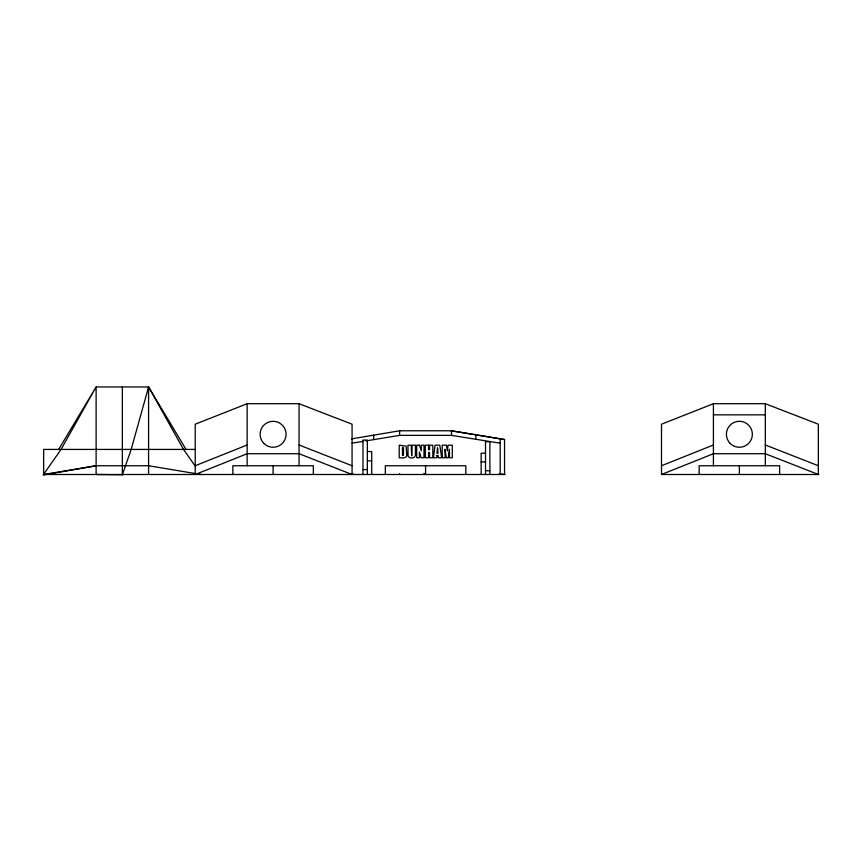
<?xml version="1.0" encoding="UTF-8"?>
<svg xmlns="http://www.w3.org/2000/svg" width="862" height="862" viewBox="0 0 862 862"><rect width="100%" height="100%" fill="white"/><g stroke="black" fill="none" stroke-linecap="round" stroke-linejoin="round"><path stroke-width="1.29" d="M194.952 465.771L183.531 449.425L148.587 386.952L131.175 449.425L122.35 474.768L96.113 474.499L96.113 386.952L148.587 386.952L185.858 449.156M58.831 449.156L96.113 386.952L61.062 449.425L43.1 475.048L96.113 465.749L148.587 465.749L201.051 474.499M195.221 465.749L247.146 444.986M661.499 465.749L713.413 444.986M661.499 474.499L713.413 453.724L765.337 453.724L818.35 474.499L818.35 424.212L765.337 403.707L713.413 403.707L661.499 424.212L661.499 474.499L818.9 474.499M247.146 403.707L195.221 424.212L195.221 474.499L247.146 453.724L299.06 453.724L352.073 474.499L352.073 424.212L299.06 403.707L247.146 403.707L247.146 465.749M351.588 438.887L399.623 430.784L451.537 430.784L504.55 439.523L504.55 474.499L499.281 473.626M347.698 474.499L352.892 473.626M194.79 449.425L43.65 449.425L43.65 474.499L96.113 465.749M352.073 443.176L363.495 441.301M366.038 440.881L399.623 435.375L451.537 435.375L500.186 443.176M713.413 414.837L765.337 414.837M367.352 451.548L371.716 451.548L371.716 474.499M485.511 453.186L481.147 453.186L481.147 474.499M367.352 460.836L371.716 460.836M481.147 461.924L485.511 461.924M362.977 469.574L367.352 469.574M485.511 470.674L489.885 470.674M43.65 474.499L505.1 474.499M450.934 430.784L504.55 439.545M765.337 444.986L818.35 465.749M299.06 444.986L352.073 465.749M423.888 473.432L425.58 474.499L425.58 465.749M779.614 474.499L779.614 465.749L699.147 465.749L699.147 474.499M765.337 403.707L765.337 465.749M739.38 465.749L739.38 474.499M713.413 403.707L713.413 465.749M500.186 438.801L500.186 474.499M489.885 474.499L489.885 441.71L485.511 441.71L485.511 474.499M475.856 434.793L475.856 439.275M465.814 474.499L465.814 465.749L385.346 465.749L385.346 474.499M451.537 430.784L451.537 435.375M399.623 430.784L399.623 435.375M399.623 473.701L399.623 474.499M373.655 435.148L373.655 439.631M367.352 474.499L367.352 440.062L362.977 440.062L362.977 474.499M313.337 474.499L313.337 465.749L232.869 465.749L232.869 474.499M299.06 403.707L299.06 465.749M273.103 465.749L273.103 474.499M148.587 386.952L148.587 474.499M122.35 386.952L122.35 474.768M445.072 449.468L445.072 457.754L442.217 457.754L442.217 445.191L446.441 445.191L447.303 451.052L448.046 445.191L452.302 445.191L452.302 457.754L449.447 457.754L449.436 449.274L448.305 457.754L446.279 457.754L445.072 449.468M406.789 454.026C407.866 458.703 402.037 457.959 399.214 457.754L399.214 445.191L406.131 446.117L406.789 454.026M403.524 453.778L403.351 455.319L402.489 455.61L402.489 447.335L403.459 447.798L403.524 453.778M415.441 453.584C416.454 457.345 411.734 459.274 409.073 457.216A2.683 2.683 0 0 1 408.038 455.416L407.963 445.191L411.228 445.191L411.68 455.89L412.165 445.191L415.441 445.191L415.441 453.584M436.98 455.502L436.775 457.754L433.403 457.754L435.062 445.191L439.792 445.191L441.656 457.754L438.316 457.754L438.144 455.502L436.98 455.502M437.562 447.992L436.937 453.272L438.058 453.272L437.562 447.992M419.438 445.191L416.702 445.191L416.702 457.754L419.438 457.754L419.438 452.044L421.141 457.754L423.996 457.754L423.996 445.191L421.27 445.191L421.27 450.848L419.438 445.191M428.586 445.191L425.311 445.191L425.311 457.754L428.586 457.754L428.586 452.475L429.556 452.475L429.556 457.754L432.832 457.754L432.832 445.191L429.556 445.191L429.556 449.684L428.586 449.684L428.586 445.191M730.2 443.456A12.984 12.984 0 0 0 751.912 437.637A12.984 12.984 0 0 0 736.019 421.744A12.984 12.984 0 0 0 730.2 443.456M263.923 443.456A12.984 12.984 0 0 0 285.634 437.637A12.984 12.984 0 0 0 269.741 421.744A12.984 12.984 0 0 0 263.923 443.456"/></g></svg>
